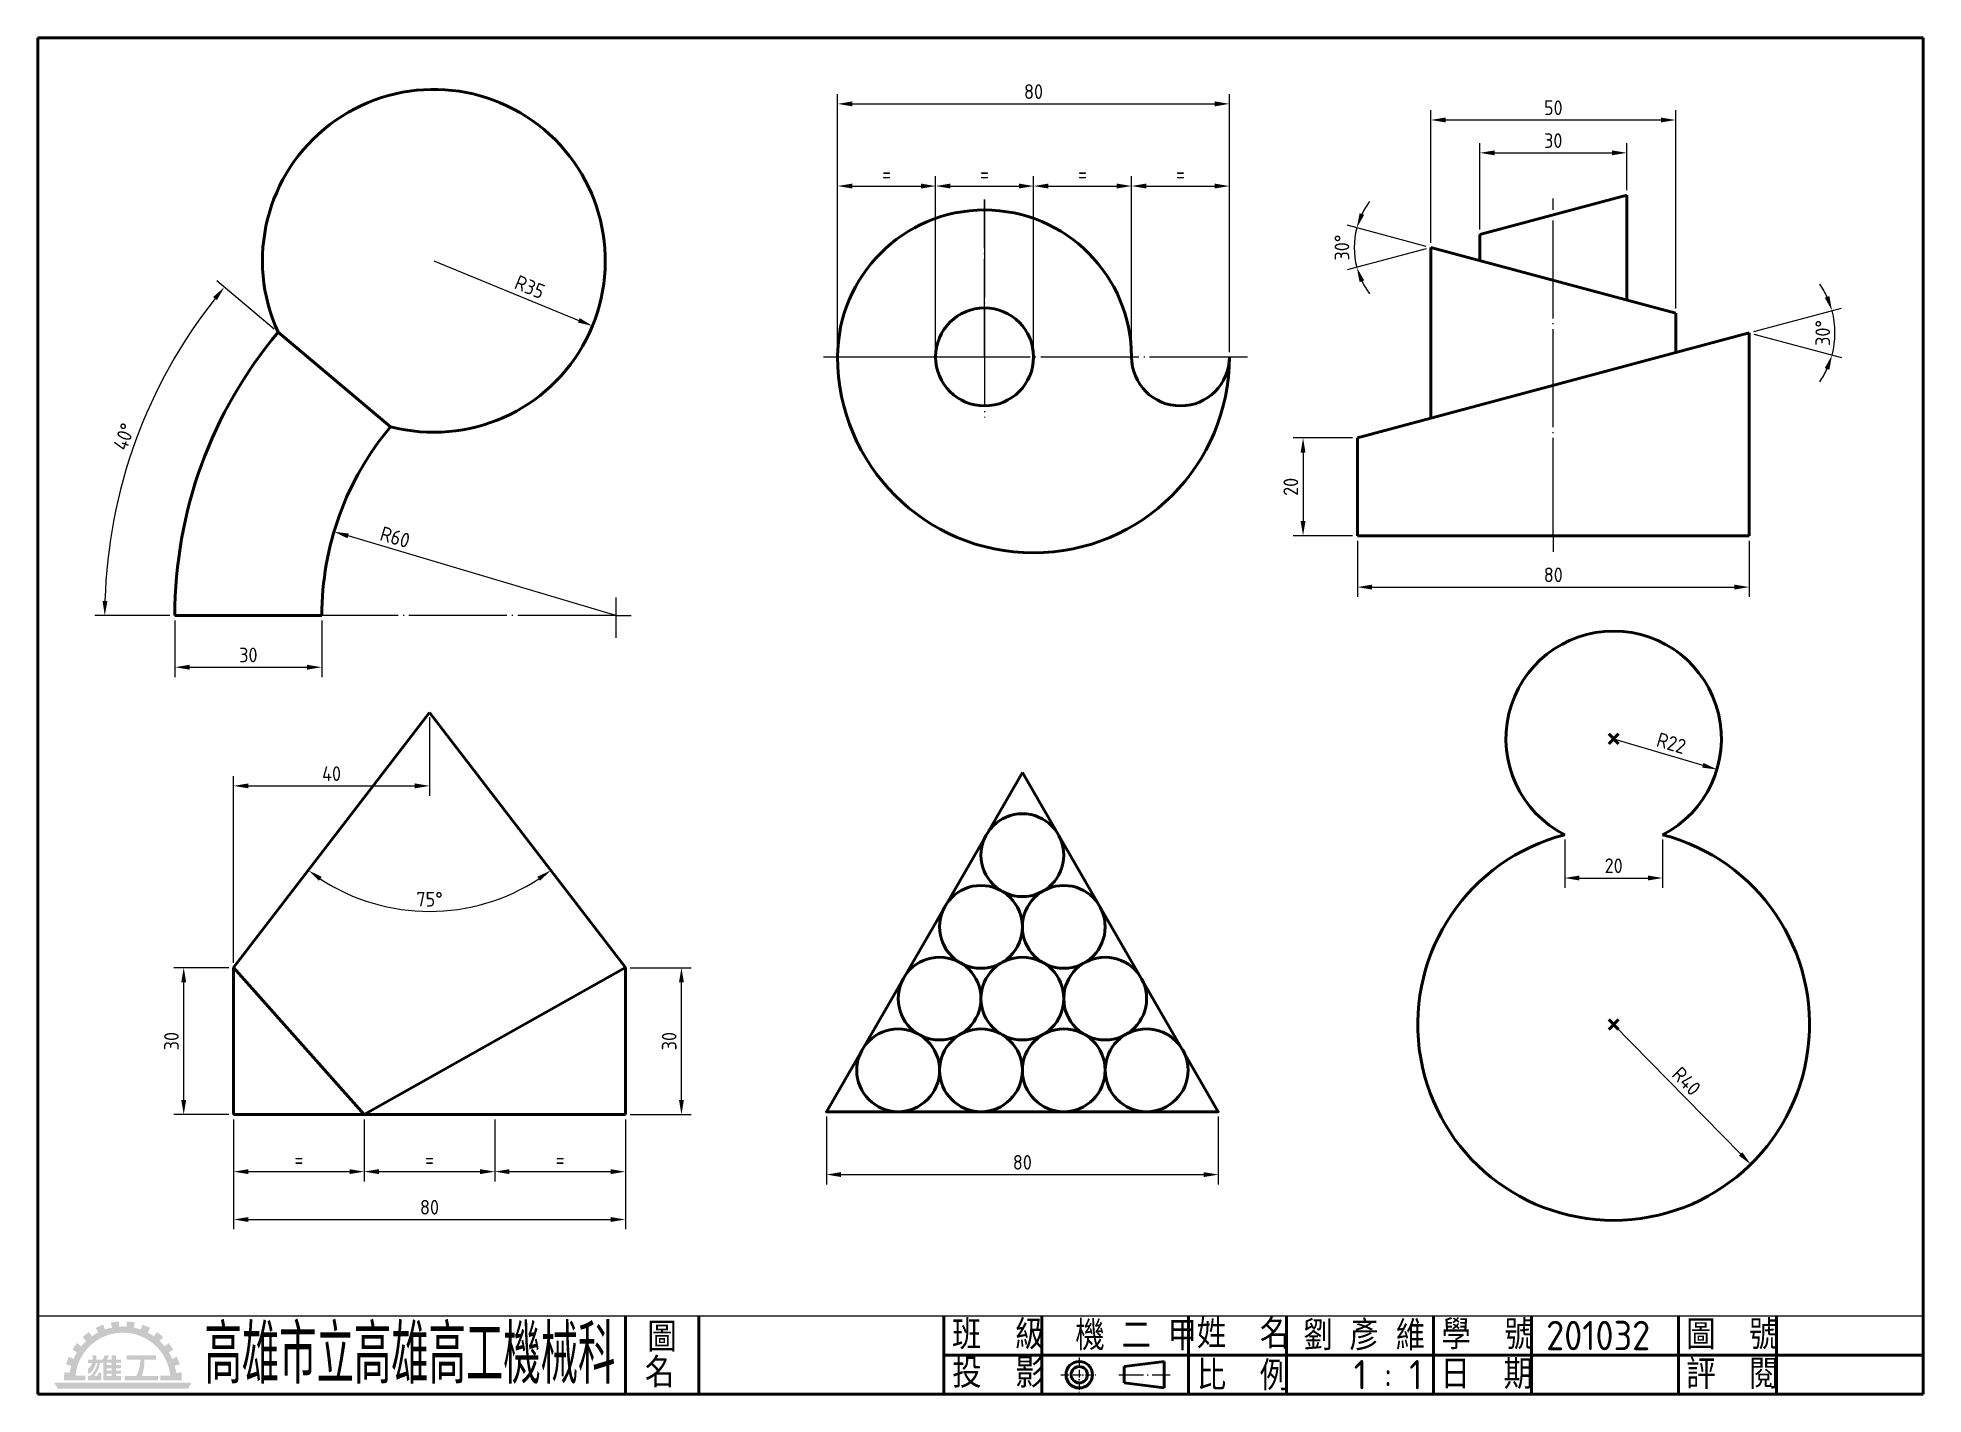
# Model space of a CAD drawing. Extents: x 25 to 410, y 10 to 287.
import ezdxf
from ezdxf.enums import TextEntityAlignment as Align

# ---------------------------------------------------------------- set-up
doc = ezdxf.new("R2010")
doc.units = 0
doc.header["$PDMODE"] = 3
for name, pattern in [('中心線', [22.2, 20, -1, 0.2, -1]), ('中心線5', [6.8, 5, -0.8, 0.2, -0.8]), ('中心線5偏位', [5.1, 2, -0.5, 0.1, -0.5, 2])]:
    doc.linetypes.add(name, pattern=pattern)
doc.layers.get('0').update_dxf_attribs({"linetype": 'CONTINUOUS'})
doc.layers.get('Defpoints').update_dxf_attribs({"linetype": 'CONTINUOUS'})
for name, color, linetype, lineweight in [('中心線層', 2, '中心線', 18), ('尺度線層', 3, 'CONTINUOUS', 18), ('文字層', 6, 'CONTINUOUS', 18), ('輪廓線層', 7, 'CONTINUOUS', 50)]:
    doc.layers.add(name, color=color, linetype=linetype, lineweight=lineweight)
doc.styles.add('CNS', font='isocp.shx', dxfattribs={"bigfont": 'chineset.shx'})
doc.dimstyles.new('CNS', dxfattribs={"dimscale": 0, "dimtxt": 3, "dimasz": 3, "dimexe": 2, "dimexo": 1, "dimgap": 1, "dimtad": 1, "dimdsep": 46, "dimtxsty": 'CNS', "dimcen": 0, "dimclrt": 1, "dimadec": 0, "dimazin": 0, "dimtfac": 1, "dimtmove": 0, "dimatfit": 3, "dimfxl": 1, "dimtolj": 1, "dimtzin": 0, "dimarcsym": 0})
doc.dimstyles.new('CNS$4', dxfattribs={"dimscale": 0, "dimtxt": 3, "dimasz": 3, "dimexe": 2, "dimexo": 1, "dimgap": 1, "dimtad": 1, "dimdsep": 46, "dimtxsty": 'CNS', "dimcen": 0, "dimclrt": 1, "dimadec": 0, "dimazin": 0, "dimtfac": 1, "dimtmove": 0, "dimatfit": 0, "dimfxl": 1, "dimtolj": 1, "dimtzin": 0, "dimarcsym": 0})

# ---------------------------------------------------------------- blocks, each defined once
blk = doc.blocks.new('*D0')
at = {"layer": 'Defpoints', "color": 0}
for p in [(105.88, 241.44), (138.26, 228.15)]:
    blk.add_point(p, dxfattribs=at)
at = {"layer": '尺度線層', "color": 0, "lineweight": -2}
blk.add_line((105.88, 241.44), (135.49, 229.29), dxfattribs=at)
at = {"layer": '尺度線層', "color": 0}
blk.add_solid([(135.68, 229.75), (135.3, 228.83), (138.26, 228.15)], dxfattribs=at)
at = {"layer": '尺度線層', "color": 1, "insert": (125.47, 236.1), "char_height": 3, "attachment_point": 5, "rotation": 337.697, "style": 'CNS'}
blk.add_mtext('\\A1;R35', dxfattribs=at)
blk = doc.blocks.new('*D1')
at = {"layer": 'Defpoints', "color": 0}
for p in [(85.5, 186.12), (143.01, 169)]:
    blk.add_point(p, dxfattribs=at)
at = {"layer": '尺度線層', "color": 0, "lineweight": -2}
blk.add_line((143.01, 169), (88.38, 185.27), dxfattribs=at)
at = {"layer": '尺度線層', "color": 0}
blk.add_solid([(88.52, 185.75), (88.24, 184.79), (85.5, 186.12)], dxfattribs=at)
at = {"layer": '尺度線層', "color": 1, "insert": (97.97, 185.02), "char_height": 3, "attachment_point": 5, "rotation": 343.4194, "style": 'CNS'}
blk.add_mtext('\\A1;R60', dxfattribs=at)
blk = doc.blocks.new('*D2')
at = {"layer": 'Defpoints', "color": 0}
for p in [(74.07, 226.85), (49.79, 215.82), (97.05, 207.57), (53.01, 169), (83.01, 169)]:
    blk.add_point(p, dxfattribs=at)
at = {"layer": '尺度線層', "color": 0, "lineweight": -2}
for p, q in [((73.3, 227.5), (61.57, 237.34)), ((52.01, 169), (36.69, 169))]:
    blk.add_line(p, q, dxfattribs=at)
blk.add_arc((143.01, 169), 104.32, 141.6478, 178.3522, dxfattribs=at)
at = {"layer": '尺度線層', "color": 0}
for points in [[(60.82, 234.05), (61.59, 233.41), (63.1, 236.06)], [(39.24, 172), (38.24, 172.01), (38.69, 169)]]:
    blk.add_solid(points, dxfattribs=at)
at = {"layer": '尺度線層', "color": 1, "insert": (42.63, 205.54), "char_height": 3, "attachment_point": 5, "rotation": 70, "style": 'CNS'}
blk.add_mtext('\\A1;40°', dxfattribs=at)
blk = doc.blocks.new('*D3')
at = {"layer": 'Defpoints', "color": 0}
for p in [(53.01, 169), (83.01, 169), (83.01, 158.46)]:
    blk.add_point(p, dxfattribs=at)
at = {"layer": '尺度線層', "color": 0, "lineweight": -2}
for p, q in [((53.01, 168), (53.01, 156.46)), ((83.01, 168), (83.01, 156.46)), ((56.01, 158.46), (80.01, 158.46))]:
    blk.add_line(p, q, dxfattribs=at)
at = {"layer": '尺度線層', "color": 0}
for points in [[(56.01, 158.96), (56.01, 157.96), (53.01, 158.46)], [(80.01, 158.96), (80.01, 157.96), (83.01, 158.46)]]:
    blk.add_solid(points, dxfattribs=at)
at = {"layer": '尺度線層', "color": 1, "insert": (68.01, 160.96), "char_height": 3, "attachment_point": 5, "style": 'CNS'}
blk.add_mtext('\\A1;30', dxfattribs=at)
blk = doc.blocks.new('*D4')
at = {"layer": 'Defpoints', "color": 0}
for p in [(268.33, 273.49), (188.33, 221.82), (268.33, 221.82)]:
    blk.add_point(p, dxfattribs=at)
at = {"layer": '尺度線層', "color": 0, "lineweight": -2}
for p, q in [((188.33, 222.82), (188.33, 275.49)), ((191.33, 273.49), (265.33, 273.49)), ((268.33, 222.82), (268.33, 275.49))]:
    blk.add_line(p, q, dxfattribs=at)
at = {"layer": '尺度線層', "color": 0}
for points in [[(191.33, 273.99), (191.33, 272.99), (188.33, 273.49)], [(265.33, 273.99), (265.33, 272.99), (268.33, 273.49)]]:
    blk.add_solid(points, dxfattribs=at)
at = {"layer": '尺度線層', "color": 1, "insert": (228.33, 275.99), "char_height": 3, "attachment_point": 5, "style": 'CNS'}
blk.add_mtext('\\A1;80', dxfattribs=at)
blk = doc.blocks.new('*D10')
at = {"layer": 'Defpoints', "color": 0}
for p in [(208.33, 256.71), (188.33, 221.82), (208.33, 221.82)]:
    blk.add_point(p, dxfattribs=at)
at = {"layer": '尺度線層', "color": 0, "lineweight": -2}
for p, q in [((188.33, 222.82), (188.33, 258.71)), ((208.33, 222.82), (208.33, 258.71)), ((191.33, 256.71), (205.33, 256.71))]:
    blk.add_line(p, q, dxfattribs=at)
at = {"layer": '尺度線層', "color": 0}
for points in [[(191.33, 257.21), (191.33, 256.21), (188.33, 256.71)], [(205.33, 257.21), (205.33, 256.21), (208.33, 256.71)]]:
    blk.add_solid(points, dxfattribs=at)
at = {"layer": '尺度線層', "color": 1, "insert": (198.33, 259.21), "char_height": 3, "attachment_point": 5, "style": 'CNS'}
blk.add_mtext('\\A1;=', dxfattribs=at)
blk = doc.blocks.new('*D11')
at = {"layer": 'Defpoints', "color": 0}
for p in [(228.33, 256.71), (208.33, 221.82), (228.33, 221.82)]:
    blk.add_point(p, dxfattribs=at)
at = {"layer": '尺度線層', "color": 0, "lineweight": -2}
for p, q in [((208.33, 222.82), (208.33, 258.71)), ((228.33, 222.82), (228.33, 258.71)), ((211.33, 256.71), (225.33, 256.71))]:
    blk.add_line(p, q, dxfattribs=at)
at = {"layer": '尺度線層', "color": 0}
for points in [[(211.33, 257.21), (211.33, 256.21), (208.33, 256.71)], [(225.33, 257.21), (225.33, 256.21), (228.33, 256.71)]]:
    blk.add_solid(points, dxfattribs=at)
at = {"layer": '尺度線層', "color": 1, "insert": (218.33, 259.21), "char_height": 3, "attachment_point": 5, "style": 'CNS'}
blk.add_mtext('\\A1;=', dxfattribs=at)
blk = doc.blocks.new('*D12')
at = {"layer": 'Defpoints', "color": 0}
for p in [(248.33, 256.71), (228.33, 221.82), (248.33, 221.82)]:
    blk.add_point(p, dxfattribs=at)
at = {"layer": '尺度線層', "color": 0, "lineweight": -2}
for p, q in [((228.33, 222.82), (228.33, 258.71)), ((248.33, 222.82), (248.33, 258.71)), ((231.33, 256.71), (245.33, 256.71))]:
    blk.add_line(p, q, dxfattribs=at)
at = {"layer": '尺度線層', "color": 0}
for points in [[(231.33, 257.21), (231.33, 256.21), (228.33, 256.71)], [(245.33, 257.21), (245.33, 256.21), (248.33, 256.71)]]:
    blk.add_solid(points, dxfattribs=at)
at = {"layer": '尺度線層', "color": 1, "insert": (238.33, 259.21), "char_height": 3, "attachment_point": 5, "style": 'CNS'}
blk.add_mtext('\\A1;=', dxfattribs=at)
blk = doc.blocks.new('*D13')
at = {"layer": 'Defpoints', "color": 0}
for p in [(268.33, 256.71), (248.33, 221.82), (268.33, 221.82)]:
    blk.add_point(p, dxfattribs=at)
at = {"layer": '尺度線層', "color": 0, "lineweight": -2}
for p, q in [((248.33, 222.82), (248.33, 258.71)), ((268.33, 222.82), (268.33, 258.71)), ((251.33, 256.71), (265.33, 256.71))]:
    blk.add_line(p, q, dxfattribs=at)
at = {"layer": '尺度線層', "color": 0}
for points in [[(251.33, 257.21), (251.33, 256.21), (248.33, 256.71)], [(265.33, 257.21), (265.33, 256.21), (268.33, 256.71)]]:
    blk.add_solid(points, dxfattribs=at)
at = {"layer": '尺度線層', "color": 1, "insert": (258.33, 259.21), "char_height": 3, "attachment_point": 5, "style": 'CNS'}
blk.add_mtext('\\A1;=', dxfattribs=at)
blk = doc.blocks.new('*D14')
at = {"layer": 'Defpoints', "color": 0}
for p in [(294.45, 185.29), (374.45, 185.29), (374.45, 174.82)]:
    blk.add_point(p, dxfattribs=at)
at = {"layer": '尺度線層', "color": 0, "lineweight": -2}
for p, q in [((294.45, 184.29), (294.45, 172.82)), ((374.45, 184.29), (374.45, 172.82)), ((297.45, 174.82), (371.45, 174.82))]:
    blk.add_line(p, q, dxfattribs=at)
at = {"layer": '尺度線層', "color": 0}
for points in [[(297.45, 175.32), (297.45, 174.32), (294.45, 174.82)], [(371.45, 175.32), (371.45, 174.32), (374.45, 174.82)]]:
    blk.add_solid(points, dxfattribs=at)
at = {"layer": '尺度線層', "color": 1, "insert": (334.45, 177.32), "char_height": 3, "attachment_point": 5, "style": 'CNS'}
blk.add_mtext('\\A1;80', dxfattribs=at)
blk = doc.blocks.new('*D15')
at = {"layer": 'Defpoints', "color": 0}
for p in [(294.45, 205.29), (283.36, 185.29), (294.45, 185.29)]:
    blk.add_point(p, dxfattribs=at)
at = {"layer": '尺度線層', "color": 0, "lineweight": -2}
for p, q in [((293.45, 205.29), (281.36, 205.29)), ((283.36, 202.29), (283.36, 188.29)), ((293.45, 185.29), (281.36, 185.29))]:
    blk.add_line(p, q, dxfattribs=at)
at = {"layer": '尺度線層', "color": 0}
for points in [[(282.86, 202.29), (283.86, 202.29), (283.36, 205.29)], [(282.86, 188.29), (283.86, 188.29), (283.36, 185.29)]]:
    blk.add_solid(points, dxfattribs=at)
at = {"layer": '尺度線層', "color": 1, "insert": (280.86, 195.29), "char_height": 3, "attachment_point": 5, "rotation": 90, "style": 'CNS'}
blk.add_mtext('\\A1;20', dxfattribs=at)
blk = doc.blocks.new('*D16')
at = {"layer": 'Defpoints', "color": 0}
for p in [(359.45, 270.2), (309.45, 244.14), (359.45, 230.74)]:
    blk.add_point(p, dxfattribs=at)
at = {"layer": '尺度線層', "color": 0, "lineweight": -2}
for p, q in [((309.45, 245.14), (309.45, 272.2)), ((312.45, 270.2), (356.45, 270.2)), ((359.45, 231.74), (359.45, 272.2))]:
    blk.add_line(p, q, dxfattribs=at)
at = {"layer": '尺度線層', "color": 0}
for points in [[(312.45, 270.7), (312.45, 269.7), (309.45, 270.2)], [(356.45, 270.7), (356.45, 269.7), (359.45, 270.2)]]:
    blk.add_solid(points, dxfattribs=at)
at = {"layer": '尺度線層', "color": 1, "insert": (334.45, 272.7), "char_height": 3, "attachment_point": 5, "style": 'CNS'}
blk.add_mtext('\\A1;50', dxfattribs=at)
blk = doc.blocks.new('*D17')
at = {"layer": 'Defpoints', "color": 0}
for p in [(349.45, 263.49), (349.45, 254.86), (319.45, 246.82)]:
    blk.add_point(p, dxfattribs=at)
at = {"layer": '尺度線層', "color": 0, "lineweight": -2}
for p, q in [((319.45, 247.82), (319.45, 265.49)), ((322.45, 263.49), (346.45, 263.49)), ((349.45, 255.86), (349.45, 265.49))]:
    blk.add_line(p, q, dxfattribs=at)
at = {"layer": '尺度線層', "color": 0}
for points in [[(322.45, 263.99), (322.45, 262.99), (319.45, 263.49)], [(346.45, 263.99), (346.45, 262.99), (349.45, 263.49)]]:
    blk.add_solid(points, dxfattribs=at)
at = {"layer": '尺度線層', "color": 1, "insert": (334.45, 265.99), "char_height": 3, "attachment_point": 5, "style": 'CNS'}
blk.add_mtext('\\A1;30', dxfattribs=at)
blk = doc.blocks.new('*D18')
at = {"layer": 'Defpoints', "color": 0}
for p in [(309.45, 244.14), (359.45, 230.74), (374.45, 226.72), (391.9, 225.19), (294.45, 205.29)]:
    blk.add_point(p, dxfattribs=at)
at = {"layer": '尺度線層', "color": 0, "lineweight": -2}
for p, q in [((375.41, 226.98), (393.3, 231.77)), ((375.41, 226.46), (393.3, 221.67))]:
    blk.add_line(p, q, dxfattribs=at)
for start, end in [(24.8243, 34.6486), (345, 15), (325.3514, 335.1757)]:
    blk.add_arc((374.45, 226.72), 17.52, start, end, dxfattribs=at)
at = {"layer": '尺度線層', "color": 0}
for points in [[(390.82, 234.25), (389.88, 233.91), (391.37, 231.26)], [(389.88, 219.54), (390.82, 219.2), (391.37, 222.19)]]:
    blk.add_solid(points, dxfattribs=at)
at = {"layer": '尺度線層', "color": 1, "insert": (389.47, 226.72), "char_height": 3, "attachment_point": 5, "rotation": 90, "style": 'CNS'}
blk.add_mtext('\\A1;30°', dxfattribs=at)
blk = doc.blocks.new('*D19')
at = {"layer": 'Defpoints', "color": 0}
for p in [(349.45, 254.86), (319.45, 246.82), (293.86, 245.5), (309.45, 244.14), (359.45, 230.74)]:
    blk.add_point(p, dxfattribs=at)
at = {"layer": '尺度線層', "color": 0, "lineweight": -2}
for p, q in [((308.48, 244.4), (292.4, 248.71)), ((308.48, 243.88), (292.4, 239.57))]:
    blk.add_line(p, q, dxfattribs=at)
for start, end in [(142.9974, 153.9987), (165, 195), (206.0013, 217.0026)]:
    blk.add_arc((309.45, 244.14), 15.65, start, end, dxfattribs=at)
at = {"layer": '尺度線層', "color": 0}
for points in [[(295.85, 250.82), (294.91, 251.17), (294.33, 248.19)], [(294.91, 237.1), (295.85, 237.45), (294.33, 240.09)]]:
    blk.add_solid(points, dxfattribs=at)
at = {"layer": '尺度線層', "color": 1, "insert": (291.3, 244.14), "char_height": 3, "attachment_point": 5, "rotation": 90, "style": 'CNS'}
blk.add_mtext('\\A1;30°', dxfattribs=at)
blk = doc.blocks.new('*D20')
at = {"layer": 'Defpoints', "color": 0}
for p in [(346.78, 143.84), (367.87, 137.58)]:
    blk.add_point(p, dxfattribs=at)
at = {"layer": '尺度線層', "color": 0, "lineweight": -2}
blk.add_line((346.78, 143.84), (364.99, 138.43), dxfattribs=at)
at = {"layer": '尺度線層', "color": 0}
blk.add_solid([(365.13, 138.91), (364.85, 137.95), (367.87, 137.58)], dxfattribs=at)
at = {"layer": '尺度線層', "color": 1, "insert": (358.56, 142.95), "char_height": 3, "attachment_point": 5, "rotation": 343.4437, "style": 'CNS'}
blk.add_mtext('\\A1;R22', dxfattribs=at)
blk = doc.blocks.new('*D21')
at = {"layer": 'Defpoints', "color": 0}
for p in [(346.78, 85.52), (374.78, 56.96)]:
    blk.add_point(p, dxfattribs=at)
at = {"layer": '尺度線層', "color": 0, "lineweight": -2}
blk.add_line((346.78, 85.52), (372.68, 59.1), dxfattribs=at)
at = {"layer": '尺度線層', "color": 0}
blk.add_solid([(373.04, 59.45), (372.33, 58.75), (374.78, 56.96)], dxfattribs=at)
at = {"layer": '尺度線層', "color": 1, "insert": (361.64, 73.93), "char_height": 3, "attachment_point": 5, "rotation": 314.4395, "style": 'CNS'}
blk.add_mtext('\\A1;R40', dxfattribs=at)
blk = doc.blocks.new('*D22')
at = {"layer": 'Defpoints', "color": 0}
for p in [(336.78, 124.25), (356.78, 124.25), (356.78, 115.42)]:
    blk.add_point(p, dxfattribs=at)
at = {"layer": '尺度線層', "color": 0, "lineweight": -2}
for p, q in [((336.78, 123.25), (336.78, 113.42)), ((356.78, 123.25), (356.78, 113.42)), ((339.78, 115.42), (353.78, 115.42))]:
    blk.add_line(p, q, dxfattribs=at)
at = {"layer": '尺度線層', "color": 0}
for points in [[(339.78, 115.92), (339.78, 114.92), (336.78, 115.42)], [(353.78, 115.92), (353.78, 114.92), (356.78, 115.42)]]:
    blk.add_solid(points, dxfattribs=at)
at = {"layer": '尺度線層', "color": 1, "insert": (346.78, 117.92), "char_height": 3, "attachment_point": 5, "style": 'CNS'}
blk.add_mtext('\\A1;20', dxfattribs=at)
blk = doc.blocks.new('*D23')
at = {"layer": 'Defpoints', "color": 0}
for p in [(186.05, 67.71), (266.05, 67.71), (266.05, 54.86)]:
    blk.add_point(p, dxfattribs=at)
at = {"layer": '尺度線層', "color": 0, "lineweight": -2}
for p, q in [((186.05, 66.71), (186.05, 52.86)), ((266.05, 66.71), (266.05, 52.86)), ((189.05, 54.86), (263.05, 54.86))]:
    blk.add_line(p, q, dxfattribs=at)
at = {"layer": '尺度線層', "color": 0}
for points in [[(189.05, 55.36), (189.05, 54.36), (186.05, 54.86)], [(263.05, 55.36), (263.05, 54.36), (266.05, 54.86)]]:
    blk.add_solid(points, dxfattribs=at)
at = {"layer": '尺度線層', "color": 1, "insert": (226.05, 57.36), "char_height": 3, "attachment_point": 5, "style": 'CNS'}
blk.add_mtext('\\A1;80', dxfattribs=at)
blk = doc.blocks.new('*D24')
at = {"layer": 'Defpoints', "color": 0}
for p in [(65, 67.11), (91.67, 67.11), (91.67, 55.46)]:
    blk.add_point(p, dxfattribs=at)
at = {"layer": '尺度線層', "color": 0, "lineweight": -2}
for p, q in [((65, 66.11), (65, 53.46)), ((91.67, 66.11), (91.67, 53.46)), ((68, 55.46), (88.67, 55.46))]:
    blk.add_line(p, q, dxfattribs=at)
at = {"layer": '尺度線層', "color": 0}
for points in [[(68, 55.96), (68, 54.96), (65, 55.46)], [(88.67, 55.96), (88.67, 54.96), (91.67, 55.46)]]:
    blk.add_solid(points, dxfattribs=at)
at = {"layer": '尺度線層', "color": 1, "insert": (78.33, 57.96), "char_height": 3, "attachment_point": 5, "style": 'CNS'}
blk.add_mtext('\\A1;=', dxfattribs=at)
blk = doc.blocks.new('*D25')
at = {"layer": 'Defpoints', "color": 0}
for p in [(91.67, 67.11), (118.33, 67.11), (118.33, 55.46)]:
    blk.add_point(p, dxfattribs=at)
at = {"layer": '尺度線層', "color": 0, "lineweight": -2}
for p, q in [((91.67, 66.11), (91.67, 53.46)), ((118.33, 66.11), (118.33, 53.46)), ((94.67, 55.46), (115.33, 55.46))]:
    blk.add_line(p, q, dxfattribs=at)
at = {"layer": '尺度線層', "color": 0}
for points in [[(94.67, 55.96), (94.67, 54.96), (91.67, 55.46)], [(115.33, 55.96), (115.33, 54.96), (118.33, 55.46)]]:
    blk.add_solid(points, dxfattribs=at)
at = {"layer": '尺度線層', "color": 1, "insert": (105, 57.96), "char_height": 3, "attachment_point": 5, "style": 'CNS'}
blk.add_mtext('\\A1;=', dxfattribs=at)
blk = doc.blocks.new('*D26')
at = {"layer": 'Defpoints', "color": 0}
for p in [(118.33, 67.11), (145, 67.11), (145, 55.46)]:
    blk.add_point(p, dxfattribs=at)
at = {"layer": '尺度線層', "color": 0, "lineweight": -2}
for p, q in [((118.33, 66.11), (118.33, 53.46)), ((145, 66.11), (145, 53.46)), ((121.33, 55.46), (142, 55.46))]:
    blk.add_line(p, q, dxfattribs=at)
at = {"layer": '尺度線層', "color": 0}
for points in [[(121.33, 55.96), (121.33, 54.96), (118.33, 55.46)], [(142, 55.96), (142, 54.96), (145, 55.46)]]:
    blk.add_solid(points, dxfattribs=at)
at = {"layer": '尺度線層', "color": 1, "insert": (131.67, 57.96), "char_height": 3, "attachment_point": 5, "style": 'CNS'}
blk.add_mtext('\\A1;=', dxfattribs=at)
blk = doc.blocks.new('*D27')
at = {"layer": 'Defpoints', "color": 0}
for p in [(54.81, 97.11), (65, 97.11), (65, 67.11)]:
    blk.add_point(p, dxfattribs=at)
at = {"layer": '尺度線層', "color": 0, "lineweight": -2}
for p, q in [((64, 97.11), (52.81, 97.11)), ((54.81, 70.11), (54.81, 94.11)), ((64, 67.11), (52.81, 67.11))]:
    blk.add_line(p, q, dxfattribs=at)
at = {"layer": '尺度線層', "color": 0}
for points in [[(54.31, 94.11), (55.31, 94.11), (54.81, 97.11)], [(54.31, 70.11), (55.31, 70.11), (54.81, 67.11)]]:
    blk.add_solid(points, dxfattribs=at)
at = {"layer": '尺度線層', "color": 1, "insert": (52.31, 82.11), "char_height": 3, "attachment_point": 5, "rotation": 90, "style": 'CNS'}
blk.add_mtext('\\A1;30', dxfattribs=at)
blk = doc.blocks.new('*D28')
at = {"layer": 'Defpoints', "color": 0}
for p in [(145, 97.11), (156.44, 97.11), (145, 67.11)]:
    blk.add_point(p, dxfattribs=at)
at = {"layer": '尺度線層', "color": 0, "lineweight": -2}
for p, q in [((146, 97.11), (158.44, 97.11)), ((156.44, 70.11), (156.44, 94.11)), ((146, 67.11), (158.44, 67.11))]:
    blk.add_line(p, q, dxfattribs=at)
at = {"layer": '尺度線層', "color": 0}
for points in [[(155.94, 94.11), (156.94, 94.11), (156.44, 97.11)], [(155.94, 70.11), (156.94, 70.11), (156.44, 67.11)]]:
    blk.add_solid(points, dxfattribs=at)
at = {"layer": '尺度線層', "color": 1, "insert": (153.94, 82.11), "char_height": 3, "attachment_point": 5, "rotation": 90, "style": 'CNS'}
blk.add_mtext('\\A1;30', dxfattribs=at)
blk = doc.blocks.new('*D29')
at = {"layer": 'Defpoints', "color": 0}
for p in [(65, 67.11), (145, 67.11), (145, 45.69)]:
    blk.add_point(p, dxfattribs=at)
at = {"layer": '尺度線層', "color": 0, "lineweight": -2}
for p, q in [((65, 66.11), (65, 43.69)), ((145, 66.11), (145, 43.69)), ((68, 45.69), (142, 45.69))]:
    blk.add_line(p, q, dxfattribs=at)
at = {"layer": '尺度線層', "color": 0}
for points in [[(68, 46.19), (68, 45.19), (65, 45.69)], [(142, 46.19), (142, 45.19), (145, 45.69)]]:
    blk.add_solid(points, dxfattribs=at)
at = {"layer": '尺度線層', "color": 1, "insert": (105, 48.19), "char_height": 3, "attachment_point": 5, "style": 'CNS'}
blk.add_mtext('\\A1;80', dxfattribs=at)
blk = doc.blocks.new('*D30')
at = {"layer": 'Defpoints', "color": 0}
for p in [(105, 149.24), (105, 134.23), (65, 97.11)]:
    blk.add_point(p, dxfattribs=at)
at = {"layer": '尺度線層', "color": 0, "lineweight": -2}
for p, q in [((105, 148.24), (105, 132.23)), ((65, 98.11), (65, 136.23)), ((68, 134.23), (102, 134.23))]:
    blk.add_line(p, q, dxfattribs=at)
at = {"layer": '尺度線層', "color": 0}
for points in [[(68, 134.73), (68, 133.73), (65, 134.23)], [(102, 134.73), (102, 133.73), (105, 134.23)]]:
    blk.add_solid(points, dxfattribs=at)
at = {"layer": '尺度線層', "color": 1, "insert": (85, 136.73), "char_height": 3, "attachment_point": 5, "style": 'CNS'}
blk.add_mtext('\\A1;40', dxfattribs=at)
blk = doc.blocks.new('*D31')
at = {"layer": 'Defpoints', "color": 0}
for p in [(105, 149.24), (105, 149.24), (96.2, 109.56), (65, 97.11), (145, 97.11)]:
    blk.add_point(p, dxfattribs=at)
at = {"layer": '尺度線層', "color": 0, "lineweight": -2}
blk.add_arc((105, 149.24), 40.65, 236.7293, 303.2707, dxfattribs=at)
at = {"layer": '尺度線層', "color": 0}
for points in [[(82.41, 114.85), (82.99, 115.66), (80.25, 116.99)], [(127.01, 115.66), (127.59, 114.85), (129.75, 116.99)]]:
    blk.add_solid(points, dxfattribs=at)
at = {"layer": '尺度線層', "color": 1, "insert": (105, 111.09), "char_height": 3, "attachment_point": 5, "style": 'CNS'}
blk.add_mtext('\\A1;75°', dxfattribs=at)

msp = doc.modelspace()

# ---------------------------------------------------------------- hatches: boundary and pattern name
at = {"layer": '文字層'}
h = msp.add_hatch(color=256, dxfattribs=at)
h.paths.add_polyline_path([(47.444, 22.616), (47.93, 23.553, 0.034161), (46.423, 24.208), (46.069, 23.213, 0.034161), (44.626, 23.617), (44.841, 24.651, 0.034161), (43.213, 24.875), (43.141, 23.821, 0.034161), (41.642, 23.821), (41.57, 24.875, 0.034161), (39.942, 24.651), (40.157, 23.617, 0.034161), (38.714, 23.213), (38.36, 24.208, 0.034161), (36.853, 23.553), (37.339, 22.616, 0.034161), (36.058, 21.837), (35.449, 22.699, 0.034161), (34.174, 21.663), (34.895, 20.891, 0.034161), (33.872, 19.795), (33.053, 20.462, 0.034161), (32.105, 19.119), (33.008, 18.571, 0.034161), (32.318, 17.24), (31.35, 17.661, 0.034161), (30.799, 16.112), (31.816, 15.827, 0.034161), (31.511, 14.36), (30.465, 14.504, 0.034161), (30.353, 12.864), (32.676, 12.864), (34.725, 12.864), (34.725, 13.815), (32.723, 13.815, -0.906522), (52.06, 13.815), (50.058, 13.815), (50.058, 12.864), (52.107, 12.864), (54.43, 12.864, 0.034161), (54.318, 14.504), (53.271, 14.36, 0.034161), (52.966, 15.827), (53.983, 16.112, 0.034161), (53.433, 17.661), (52.465, 17.24, 0.034161), (51.775, 18.571), (52.677, 19.119, 0.034161), (51.73, 20.462), (50.911, 19.795, 0.034161), (49.887, 20.891), (50.608, 21.663, 0.034161), (49.334, 22.699), (48.725, 21.837, 0.034161)])
h.paths.add_polyline_path([(56.436, 12.4), (28.347, 12.4), (29.086, 11.133), (55.697, 11.133)])
h.paths.add_polyline_path([(46.772, 16.976, -0.4324623), (46.877, 17.088), (49.129, 17.088), (49.129, 17.933), (43.173, 17.933), (43.173, 17.088), (45.816, 17.088, -0.4062896), (45.922, 16.986, -0.1355675), (45.125, 13.763, -0.2710986), (45.033, 13.709), (42.771, 13.709), (42.771, 12.864), (49.53, 12.864), (49.53, 13.709), (46.349, 13.709, -0.534383), (46.251, 13.855, 0.1140408)], flags=17)
edge = h.paths.add_edge_path(flags=17)
edge.add_line((42.011, 17.088), (40.955, 17.088))
edge.add_line((40.955, 17.088), (40.955, 17.933))
edge.add_line((40.955, 17.933), (40.11, 17.933))
edge.add_line((40.11, 17.933), (40.11, 17.088))
edge.add_line((40.11, 17.088), (39.187, 17.088))
edge.add_arc((36.665, 18.427), 2.855, 332.04919, 350.04876)
edge.add_line((39.477, 17.933), (38.632, 17.933))
edge.add_arc((37.652, 17.916), 0.98, -69.28167, 0.98538, ccw=False)
edge.add_line((37.999, 17), (37.998, 17.088))
edge.add_line((37.998, 17.088), (36.943, 17.088))
edge.add_spline(control_points=[(36.943, 17.088), (36.943, 17.089), (36.958, 17.371), (36.968, 17.652), (36.971, 17.933)], knot_values=[0, 0, 0, 0, 0.0095957, 4.0021691, 4.0021691, 4.0021691, 4.0021691], degree=3, periodic=0)
edge.add_line((36.971, 17.933), (36.204, 17.933))
edge.add_spline(control_points=[(36.204, 17.933), (36.213, 17.666), (36.243, 17.394), (36.228, 17.128)], knot_values=[0, 0, 0, 0, 3.8001495, 3.8001495, 3.8001495, 3.8001495], degree=3, periodic=0)
edge.add_arc((36.185, 17.131), 0.0422, -90, 0.98697, ccw=False)
edge.add_line((36.185, 17.088), (35.253, 17.088))
edge.add_line((35.253, 17.088), (35.253, 16.408))
edge.add_line((35.253, 16.408), (36.057, 16.408))
edge.add_spline(control_points=[(36.057, 16.408), (36.078, 16.332), (35.96, 16.031), (35.732, 15.602), (35.417, 15.324), (35.253, 15.249)], knot_values=[7.3300886, 7.3300886, 7.3300886, 7.3300886, 8.5708359, 11.5701734, 14.1242576, 14.1242576, 14.1242576, 14.1242576], degree=3, periodic=0)
edge.add_line((35.253, 15.249), (35.253, 14.178))
edge.add_spline(control_points=[(35.253, 14.178), (35.487, 14.263), (36.028, 14.577), (36.54, 15.345), (36.803, 16.009), (36.869, 16.352), (36.878, 16.408)], knot_values=[7.2349194, 7.2349194, 7.2349194, 7.2349194, 10.7683339, 15.8632474, 20.0182649, 20.8272028, 20.8272028, 20.8272028, 20.8272028], degree=3, periodic=0)
edge.add_line((36.878, 16.408), (37.154, 16.394))
edge.add_spline(control_points=[(37.154, 16.394), (37.133, 16.054), (36.941, 15.401), (36.475, 14.575), (35.975, 13.884), (35.463, 13.712), (35.253, 13.709)], knot_values=[0, 0, 0, 0, 4.8346594, 9.4113524, 13.5713852, 16.5633311, 16.5633311, 16.5633311, 16.5633311], degree=3, periodic=0)
edge.add_line((35.253, 13.709), (35.253, 12.864))
edge.add_line((35.253, 12.864), (37.998, 12.864))
edge.add_line((37.998, 12.864), (37.998, 14.387))
edge.add_line((37.998, 14.387), (37.389, 14.387))
edge.add_arc((37.389, 14.303), 0.0845, 90, 183.95095)
edge.add_arc((36.676, 14.253), 0.63, -55.81642, 3.95095, ccw=False)
edge.add_line((37.03, 13.732), (36.7, 13.732))
edge.add_arc((36.7, 13.817), 0.0845, 142.65089, 270, ccw=False)
edge.add_spline(control_points=[(36.633, 13.868), (36.798, 14.085), (37.112, 14.583), (37.548, 15.41), (37.643, 16.069), (37.668, 16.408)], knot_values=[0, 0, 0, 0, 3.8826483, 8.339679, 13.167216, 13.167216, 13.167216, 13.167216], degree=3, periodic=0)
edge.add_line((37.668, 16.408), (38.003, 16.408))
edge.add_arc((37.725, 18.151), 1.765, 279.05865, 293.21741)
edge.add_line((38.421, 16.529), (38.421, 12.864))
edge.add_line((38.421, 12.864), (42.011, 12.864))
edge.add_line((42.011, 12.864), (42.011, 13.709))
edge.add_line((42.011, 13.709), (40.955, 13.709))
edge.add_line((40.955, 13.709), (40.955, 14.202))
edge.add_line((40.955, 14.202), (42.011, 14.202))
edge.add_line((42.011, 14.202), (42.011, 14.836))
edge.add_line((42.011, 14.836), (40.955, 14.836))
edge.add_line((40.955, 14.836), (40.955, 15.328))
edge.add_line((40.955, 15.328), (42.011, 15.328))
edge.add_line((42.011, 15.328), (42.011, 15.962))
edge.add_line((42.011, 15.962), (40.955, 15.962))
edge.add_line((40.955, 15.962), (40.955, 16.455))
edge.add_line((40.955, 16.455), (42.011, 16.455))
edge.add_line((42.011, 16.455), (42.011, 17.088))
h.paths.add_polyline_path([(40.11, 16.455), (40.11, 15.962), (39.097, 15.962), (39.097, 16.455)], flags=16)
h.paths.add_polyline_path([(40.11, 15.328), (40.11, 14.836), (39.097, 14.836), (39.097, 15.328)], flags=16)
h.paths.add_polyline_path([(40.11, 14.202), (40.11, 13.709), (39.097, 13.709), (39.097, 14.202)], flags=16)

# ---------------------------------------------------------------- linework, layer by layer
msp.add_line((25, 26), (410, 26))
at = {"layer": '中心線層'}
for p, q in [((334.448, 185.285), (334.448, 254.154)), ((218.331, 221.821), (218.331, 253.966)), ((218.331, 253.966), (218.331, 209.439)), ((185.424, 221.821), (272.218, 221.821)), ((188.331, 221.821), (218.331, 221.821)), ((334.448, 185.285), (334.448, 182.022)), ((143.009, 172.705), (143.009, 164.433)), ((143.009, 169.003), (83.009, 169.003)), ((143.009, 169.003), (146.177, 169.003))]:
    msp.add_line(p, q, dxfattribs=at)
at = {"layer": '中心線層', "linetype": '中心線5偏位', "ltscale": 0.8}
for p, q in [((237.67, 17.52), (237.67, 10.434)), ((233.925, 14), (241.256, 14))]:
    msp.add_line(p, q, dxfattribs=at)
at = {"layer": '中心線層', "linetype": '中心線5'}
msp.add_line((245.756, 14), (256.208, 14), dxfattribs=at)
at = {"layer": '輪廓線層', "color": 5}
for p, q in [((410, 287), (25, 287)), ((25, 287), (25, 10)), ((410, 10), (410, 287)), ((25, 10), (410, 10))]:
    msp.add_line(p, q, dxfattribs=at)
at = {"layer": '輪廓線層'}
for p, q in [((319.448, 246.817), (349.448, 254.856)), ((349.448, 233.42), (349.448, 254.856)), ((319.448, 241.458), (319.448, 246.817)), ((309.448, 209.304), (309.448, 244.138)), ((359.448, 230.74), (309.448, 244.138)), ((359.448, 222.702), (359.448, 230.74)), ((97.047, 207.57), (74.065, 226.854)), ((294.448, 205.285), (374.448, 226.721)), ((374.448, 185.285), (374.448, 226.721)), ((294.448, 185.285), (294.448, 205.285)), ((294.448, 185.285), (374.448, 185.285)), ((309.448, 185.285), (319.448, 185.285)), ((359.448, 185.285), (349.448, 185.285)), ((83.009, 169.003), (53.009, 169.003)), ((65.002, 97.114), (105.002, 149.243)), ((145.002, 97.114), (105.002, 149.243)), ((65.002, 67.114), (65.002, 97.114)), ((91.668, 67.114), (65.002, 97.114)), ((91.668, 67.114), (145.002, 97.114)), ((145.002, 67.114), (145.002, 97.114)), ((65.002, 67.114), (145.002, 67.114)), ((65.002, 67.114), (91.668, 67.114)), ((246.862, 15.673), (254.99, 16.709)), ((246.862, 15.673), (246.862, 12.327)), ((254.99, 16.709), (254.99, 11.291)), ((246.862, 12.327), (254.99, 11.291))]:
    msp.add_line(p, q, dxfattribs=at)
at = {"layer": '輪廓線層', "color": 4}
for p, q in [((145, 10), (145, 26)), ((160, 10), (160, 26)), ((210, 10), (210, 26)), ((230, 10), (230, 26)), ((260, 10), (260, 26)), ((280, 10), (280, 26)), ((310, 10), (310, 26)), ((330, 10), (330, 26)), ((360, 10), (360, 26)), ((380, 10), (380, 26)), ((210, 18), (410, 18))]:
    msp.add_line(p, q, dxfattribs=at)
at = {"layer": '輪廓線層'}
msp.add_lwpolyline([(226.052, 136.987), (186.052, 67.705), (266.052, 67.705)], close=True, dxfattribs=at)
for centre, radius in [((218.331, 221.821), 10), ((226.052, 120.085), 8.454), ((217.598, 105.442), 8.454), ((234.506, 105.442), 8.454), ((209.144, 90.799), 8.454), ((226.052, 90.799), 8.454), ((242.96, 90.799), 8.454), ((200.69, 76.157), 8.454), ((217.598, 76.157), 8.454), ((234.506, 76.157), 8.454), ((251.414, 76.157), 8.454), ((237.67, 14), 2.709), ((237.67, 14), 1.673)]:
    msp.add_circle(centre, radius, dxfattribs=at)
for centre, radius, start, end in [((105.883, 241.436), 35, 255.37693, 204.62307), ((218.331, 221.821), 30, 0, 180), ((143.009, 169.003), 90, 140, 180), ((228.331, 221.821), 40, 180, 0), ((258.331, 221.821), 10, 180, 0), ((143.009, 169.003), 60, 140, 180), ((346.779, 143.845), 22, 297.03569, 242.96431), ((346.779, 85.519), 40, 104.47751, 75.52249)]:
    msp.add_arc(centre, radius, start, end, dxfattribs=at)
for p in [(346.779, 143.845), (346.779, 85.519)]:
    msp.add_point(p, dxfattribs=at)

# ---------------------------------------------------------------- texts
at = {"layer": '文字層', "style": 'CNS', "width": 0.63661}
msp.add_text('高雄市立高雄高工機械科', height=12, dxfattribs=at).set_placement((59.063, 12.133), (142.937, 12.133), align=Align.FIT)
at = {"layer": '文字層', "style": 'CNS'}
for s, p in [('圖', (149.477, 18.674)), ('班  級', (211.66, 19.175)), ('  機 二 甲', (230, 19)), ('姓  名', (261.674, 19.359)), (' 劉 彥 維', (280, 19)), ('學  號', (311.613, 19.188)), ('201032', (333, 19)), ('圖  號', (361.589, 19.177)), ('名', (148.974, 11.447)), ('投  影', (211.727, 11.323)), ('比  例', (261.676, 10.825)), ('    1 : 1', (280, 11)), ('日  期', (311.444, 11.107)), ('評  閱', (361.602, 11.103))]:
    msp.add_text(s, height=6, dxfattribs=at).set_placement(p)

# ---------------------------------------------------------------- dimensions: what is measured, and where the dimension line sits
at = {"layer": '尺度線層'}
for base, p1, p2, picture, middle in [((268.331, 273.495), (188.331, 221.821), (268.331, 221.821), '*D4', (228.331, 275.995)), ((359.448, 270.205), (309.448, 244.138), (359.448, 230.74), '*D16', (334.448, 272.705)), ((349.448, 263.488), (319.448, 246.817), (349.448, 254.856), '*D17', (334.448, 265.988)), ((374.448, 174.822), (294.448, 185.285), (374.448, 185.285), '*D14', (334.448, 177.322)), ((83.009, 158.459), (53.009, 169.003), (83.009, 169.003), '*D3', (68.009, 160.959)), ((105.002, 134.226), (65.002, 97.114), (105.002, 149.243), '*D30', (85.002, 136.726)), ((356.779, 115.419), (336.779, 124.249), (356.779, 124.249), '*D22', (346.779, 117.919)), ((145.002, 45.689), (65.002, 67.114), (145.002, 67.114), '*D29', (105.002, 48.189)), ((266.052, 54.861), (186.052, 67.705), (266.052, 67.705), '*D23', (226.052, 57.361))]:
    dim = msp.add_linear_dim(base=base, p1=p1, p2=p2, dimstyle='CNS', override={"dimscale": 1}, dxfattribs=at)
    dim.commit()
    dim.dimension.update_dxf_attribs({"geometry": picture, "text_midpoint": middle})
for base, p1, p2, override, picture, middle in [((208.331, 256.713), (188.331, 221.821), (208.331, 221.821), {"dimscale": 1}, '*D10', (198.331, 259.213)), ((228.331, 256.713), (208.331, 221.821), (228.331, 221.821), {"dimscale": 1, "dimtmove": 1}, '*D11', (218.331, 259.213)), ((248.331, 256.713), (228.331, 221.821), (248.331, 221.821), {"dimscale": 1, "dimtmove": 1}, '*D12', (238.331, 259.213)), ((268.331, 256.713), (248.331, 221.821), (268.331, 221.821), {"dimscale": 1, "dimtmove": 1}, '*D13', (258.331, 259.213)), ((91.668, 55.465), (65.002, 67.114), (91.668, 67.114), {"dimscale": 1}, '*D24', (78.335, 57.965)), ((118.335, 55.465), (91.668, 67.114), (118.335, 67.114), {"dimscale": 1, "dimtmove": 1}, '*D25', (105.002, 57.965)), ((145.002, 55.465), (118.335, 67.114), (145.002, 67.114), {"dimscale": 1, "dimtmove": 1}, '*D26', (131.668, 57.965))]:
    dim = msp.add_linear_dim(base=base, p1=p1, p2=p2, text='=', dimstyle='CNS', override=override, dxfattribs=at)
    dim.commit()
    dim.dimension.update_dxf_attribs({"geometry": picture, "text_midpoint": middle})
for base, line1, line2, picture, middle in [((293.859, 245.502), ((319.448, 246.817), (349.448, 254.856)), ((359.448, 230.74), (309.448, 244.138)), '*D19', (291.299, 244.138)), ((391.899, 225.194), ((359.448, 230.74), (309.448, 244.138)), ((294.448, 205.285), (374.448, 226.721)), '*D18', (389.465, 226.721)), ((49.789, 215.82), ((97.047, 207.57), (74.065, 226.854)), ((83.009, 169.003), (53.009, 169.003)), '*D2', (42.635, 205.536)), ((96.203, 109.555), ((145.002, 97.114), (105.002, 149.243)), ((65.002, 97.114), (105.002, 149.243)), '*D31', (105.002, 111.092))]:
    dim = msp.add_angular_dim_2l(base=base, line1=line1, line2=line2, dimstyle='CNS', override={"dimscale": 1}, dxfattribs=at)
    dim.commit()
    dim.dimension.update_dxf_attribs({"geometry": picture, "text_midpoint": middle})
for center, mpoint, picture, middle in [((105.883, 241.436), (138.264, 228.154), '*D0', (124.521, 233.791)), ((143.009, 169.003), (85.504, 186.125), '*D1', (97.259, 182.625)), ((346.779, 143.845), (367.866, 137.576), '*D20', (357.844, 140.555)), ((346.779, 85.519), (374.785, 56.959), '*D21', (359.856, 72.183))]:
    dim = msp.add_radius_dim(center=center, mpoint=mpoint, dimstyle='CNS$4', override={"dimscale": 1}, dxfattribs=at)
    dim.commit()
    dim.dimension.update_dxf_attribs({"geometry": picture, "text_midpoint": middle, "dimtype": 164})
for base, p1, p2, picture, middle in [((283.362, 185.285), (294.448, 205.285), (294.448, 185.285), '*D15', (280.862, 195.285)), ((54.809, 97.114), (65.002, 67.114), (65.002, 97.114), '*D27', (52.309, 82.114)), ((156.443, 97.114), (145.002, 67.114), (145.002, 97.114), '*D28', (153.943, 82.114))]:
    dim = msp.add_linear_dim(base=base, p1=p1, p2=p2, angle=90, dimstyle='CNS', override={"dimscale": 1}, dxfattribs=at)
    dim.commit()
    dim.dimension.update_dxf_attribs({"geometry": picture, "text_midpoint": middle})

doc.saveas('drawing.dxf')
